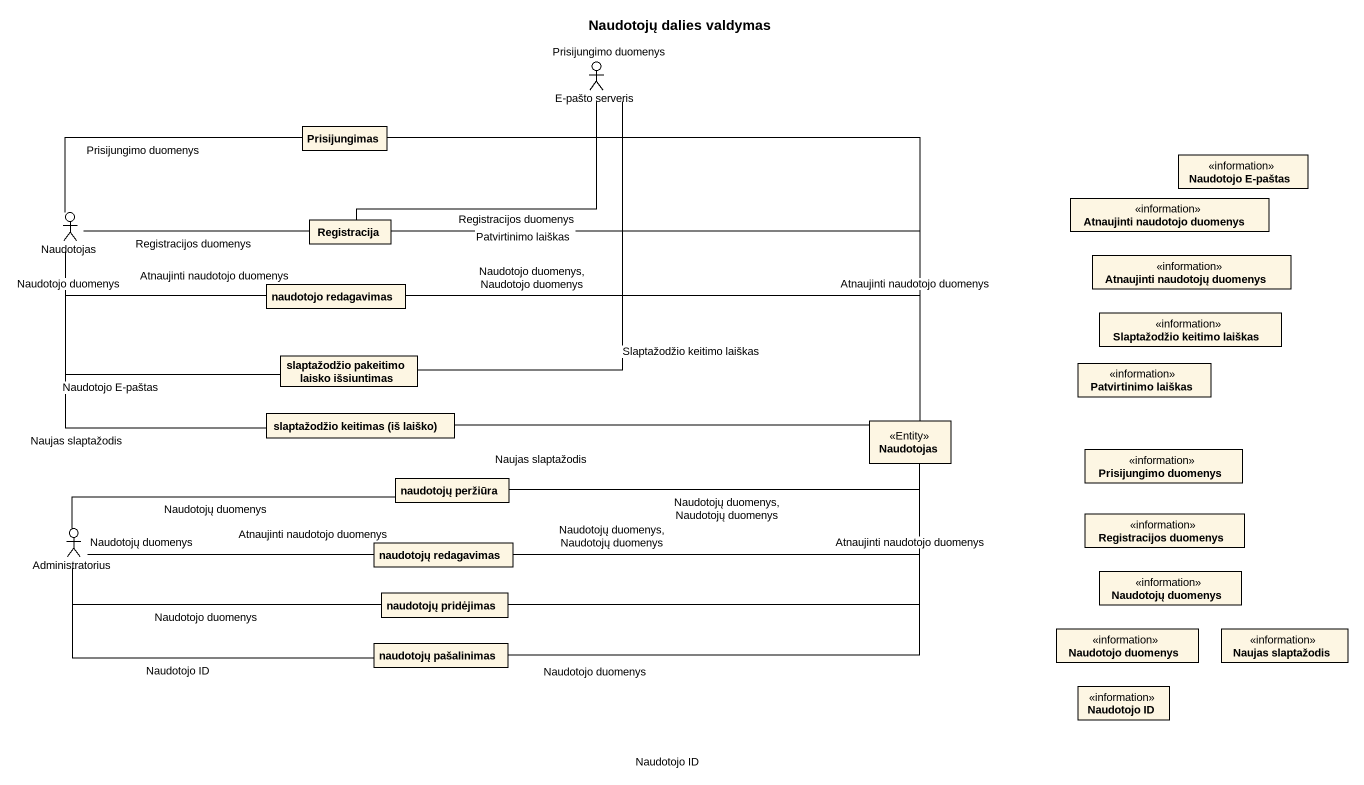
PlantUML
@startuml
title Naudotojų dalies valdymas
allowmixing
hide circle
hide empty members
actor "E-pašto serveris" as E_pašto_serveris
class Prisijungimas
class "Naudotojo E-paštas" as Naudotojo_E_paštas <<information>>
class "Atnaujinti naudotojo duomenys" as Atnaujinti_naudotojo <<information>>
actor Naudotojas
class Registracija
class "naudotojo redagavimas" as naudotojo_redagavimas
class "Atnaujinti naudotojų duomenys" as Atnaujinti_naudotojų <<information>>
class "Slaptažodžio keitimo laiškas" as Slaptažodžio_keitimo_laiškas <<information>>
class "slaptažodžio pakeitimo laisko išsiuntimas" as slaptažodžio_pakeitimo
class "Patvirtinimo laiškas" as Patvirtinimo_laiškas <<information>>
class "slaptažodžio keitimas (iš laiško)" as slaptažodžio_keitimas_iš
class "Naudotojas" as Naudotojas_2 <<Entity>>
class "naudotojų peržiūra" as naudotojų_peržiūra
class "Prisijungimo duomenys" as Prisijungimo_duomenys <<information>>
class "Registracijos duomenys" as Registracijos_duomenys <<information>>
actor Administratorius
class "naudotojų redagavimas" as naudotojų_redagavimas
class "Naudotojų duomenys" as Naudotojų_duomenys <<information>>
class "naudotojų pridėjimas" as naudotojų_pridėjimas
class "naudotojų pašalinimas" as naudotojų_pašalinimas
class "Naudotojo duomenys" as Naudotojo_duomenys <<information>>
class "Naujas slaptažodis" as Naujas_slaptažodis <<information>>
class "Naudotojo ID" as Naudotojo_ID <<information>>
E_pašto_serveris -- Registracija : Patvirtinimo laiškas
E_pašto_serveris -- slaptažodžio_pakeitimo : Slaptažodžio keitimo laiškas
Prisijungimas -right- Naudotojas_2 : Prisijungimo duomenys
Naudotojas -right- Prisijungimas : Prisijungimo duomenys
Naudotojas -right- Registracija : Registracijos duomenys
Naudotojas -right- naudotojo_redagavimas : Naudotojo duomenys\nAtnaujinti naudotojo duomenys
Naudotojas -right- slaptažodžio_pakeitimo : Naudotojo E-paštas
Naudotojas -- slaptažodžio_keitimas_iš : Naujas slaptažodis
Registracija -right- Naudotojas_2 : Registracijos duomenys
naudotojo_redagavimas -right- Naudotojas_2 : Naudotojo duomenys, Naudotojo duomenys\nAtnaujinti naudotojo duomenys
slaptažodžio_keitimas_iš -right- Naudotojas_2 : Naujas slaptažodis
naudotojų_peržiūra -right- Naudotojas_2 : Naudotojų duomenys, Naudotojų duomenys
Administratorius -right- naudotojų_peržiūra : Naudotojų duomenys
Administratorius -right- naudotojų_redagavimas : Naudotojų duomenys\nAtnaujinti naudotojo duomenys
Administratorius -right- naudotojų_pridėjimas : Naudotojo duomenys
Administratorius -right- naudotojų_pašalinimas : Naudotojo ID
naudotojų_redagavimas -right- Naudotojas_2 : Naudotojų duomenys, Naudotojų duomenys\nAtnaujinti naudotojo duomenys
naudotojų_pridėjimas -right- Naudotojas_2 : Naudotojo duomenys
naudotojų_pašalinimas -right- Naudotojas_2 : Naudotojo ID
@enduml
